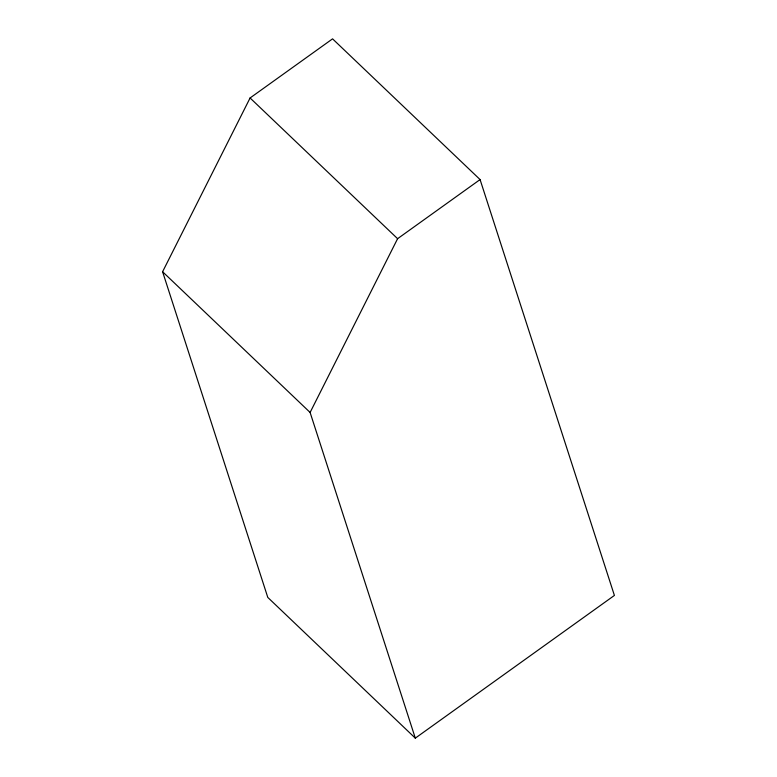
<?xml version="1.0" encoding="UTF-8"?>
<svg xmlns="http://www.w3.org/2000/svg" width="777" height="777" viewBox="0 0 777 777"><rect width="100%" height="100%" fill="white"/><g stroke="black" fill="none" stroke-linecap="round" stroke-linejoin="round"><path stroke-width="1.17" d="M162.597 271.736L250.087 97.97L332.566 38.85L480.079 179.574L614.403 595.435L415.306 738.15L267.793 597.426L162.597 271.736L310.11 412.461L415.306 738.15M310.11 412.461L397.601 238.694L480.079 179.574M250.087 97.97L397.601 238.694"/></g></svg>
